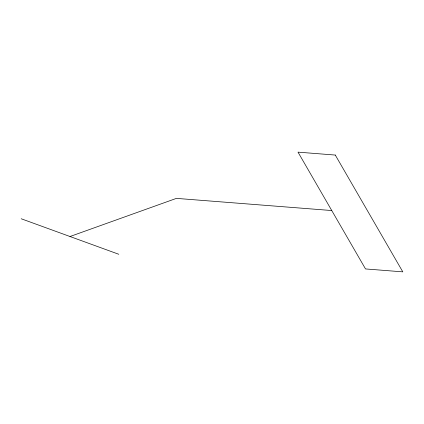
<?xml version="1.0" encoding="UTF-8"?>
<svg xmlns="http://www.w3.org/2000/svg" width="424" height="424" viewBox="0 0 424 424"><rect width="100%" height="100%" fill="white"/><g stroke="black" fill="none" stroke-linecap="round" stroke-linejoin="round"><path stroke-width="0.64" d="M70.002 236.513L176.411 198.379L331.759 210.543M21.2 218.758L118.8 254.273M335.289 155.062L298.003 152.142L365.514 268.938L402.8 271.858L335.289 155.062"/></g></svg>
